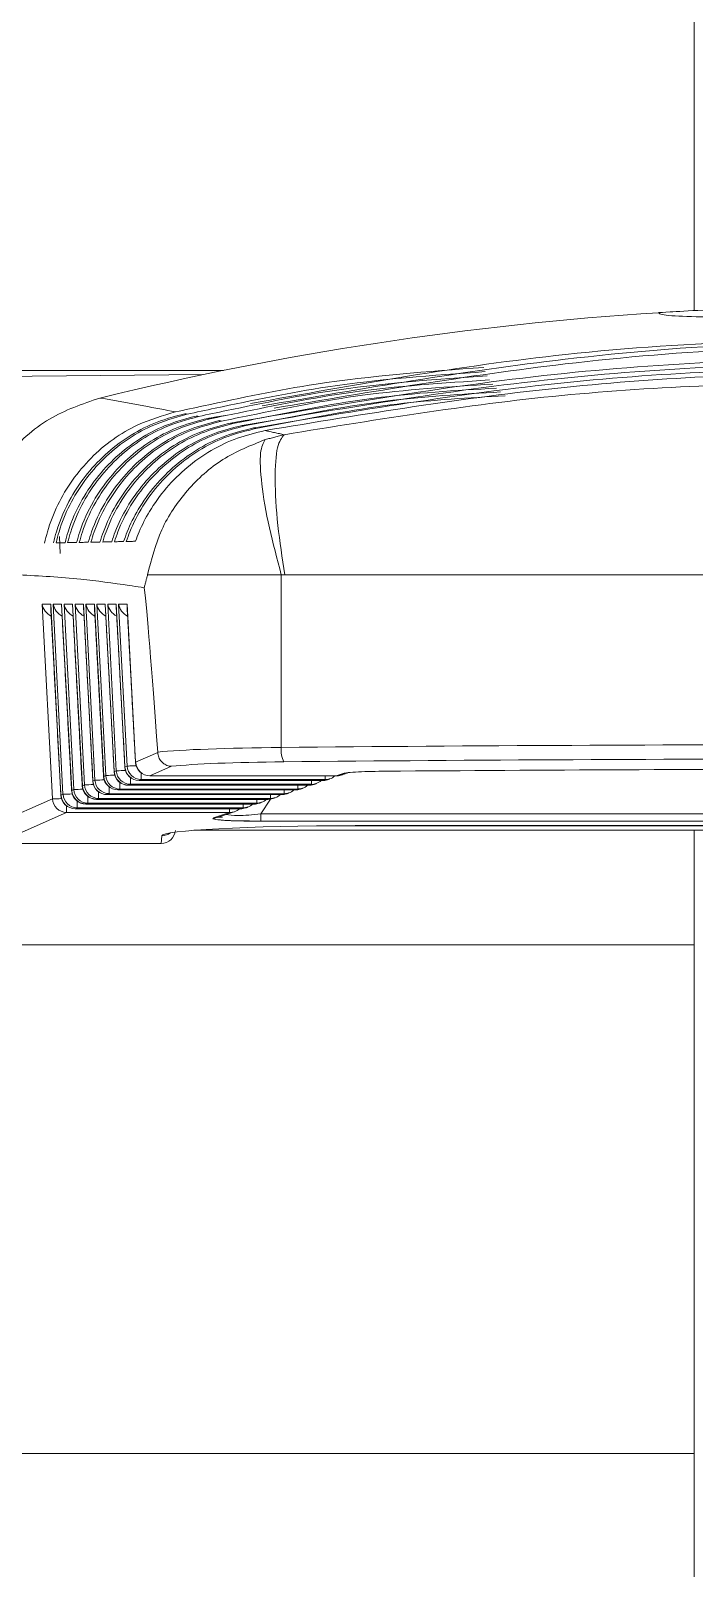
# Model space of a CAD drawing. Extents: x 12.1 to 108.7, y 1 to 80.4.
# Drawn here: x 47.244 to 47.707, y 9.415 to 10.488 of the extents above; entities that cross this region are included whole.
import ezdxf

# ---------------------------------------------------------------- set-up
doc = ezdxf.new("R2010")
doc.units = 0
doc.header["$MEASUREMENT"] = 0
doc.linetypes.add('SLD-Solid', pattern=[0])
doc.layers.add('OBJECT', color=7, linetype='CONTINUOUS')

msp = doc.modelspace()

# ---------------------------------------------------------------- linework, layer by layer
at = {"layer": 'OBJECT', "linetype": 'SLD-Solid', "lineweight": 15}
for p, q in [((47.7068, 10.293), (47.7068, 10.5499)), ((47.6819, 10.2916), (47.6819, 10.2916)), ((45.9265, 10.2358), (47.3638, 10.2483)), ((46.7543, 10.2513), (47.3783, 10.2513)), ((47.2644, 10.1236), (47.2638, 10.1354)), ((47.4186, 10.1086), (47.4186, 9.9881)), ((47.2589, 9.9522), (47.2518, 10.0881)), ((47.2518, 10.0881), (47.2577, 10.0881)), ((47.2577, 10.0881), (47.2649, 9.9549)), ((47.2594, 10.0881), (47.2653, 10.0881)), ((47.2663, 9.9555), (47.2594, 10.0881)), ((47.2653, 10.0881), (47.2724, 9.9581)), ((47.2671, 10.0881), (47.273, 10.0881)), ((47.2738, 9.9587), (47.2671, 10.0881)), ((47.273, 10.0881), (47.2798, 9.9614)), ((47.2747, 10.0881), (47.2806, 10.0881)), ((47.2812, 9.962), (47.2747, 10.0881)), ((47.2806, 10.0881), (47.2872, 9.9647)), ((47.2823, 10.0881), (47.2882, 10.0881)), ((47.2886, 9.9653), (47.2823, 10.0881)), ((47.2882, 10.0881), (47.2947, 9.9679)), ((47.2899, 10.0881), (47.2958, 10.0881)), ((47.2961, 9.9686), (47.2899, 10.0881)), ((47.2958, 10.0881), (47.3021, 9.9712)), ((47.2975, 10.0881), (47.3034, 10.0881)), ((47.3035, 9.9718), (47.2975, 10.0881)), ((47.3034, 10.0881), (47.3095, 9.9745)), ((47.3051, 10.0881), (47.311, 10.0881)), ((47.311, 9.9751), (47.3051, 10.0881)), ((47.311, 10.0881), (47.317, 9.9778)), ((47.317, 9.9778), (47.3324, 9.9846)), ((47.2947, 9.9679), (47.2961, 9.9686)), ((47.302, 9.9712), (47.3021, 9.9712)), ((47.3021, 9.9712), (47.3035, 9.9718)), ((47.3095, 9.9745), (47.311, 9.9751)), ((47.3095, 9.9745), (47.3095, 9.9745)), ((47.317, 9.9778), (47.3169, 9.9777)), ((47.3209, 9.9703), (47.3209, 9.9657)), ((47.3421, 9.975), (47.3269, 9.9683)), ((47.3269, 9.9683), (47.4569, 9.9683)), ((47.3269, 9.9683), (47.3269, 9.9683)), ((47.4492, 9.9657), (47.4492, 9.9683)), ((47.4569, 9.9683), (47.4618, 9.97)), ((47.4569, 9.9683), (47.4569, 9.9683)), ((47.2723, 9.9581), (47.2724, 9.9581)), ((47.2724, 9.9581), (47.2738, 9.9587)), ((47.2797, 9.9614), (47.2798, 9.9614)), ((47.2798, 9.9614), (47.2812, 9.962)), ((47.2872, 9.9647), (47.2886, 9.9653)), ((47.2872, 9.9647), (47.2872, 9.9647)), ((47.2946, 9.9679), (47.2947, 9.9679)), ((47.2985, 9.9605), (47.2985, 9.9558)), ((47.306, 9.9591), (47.3046, 9.9585)), ((47.3046, 9.9585), (47.4284, 9.9585)), ((47.3046, 9.9585), (47.3046, 9.9585)), ((47.306, 9.9637), (47.306, 9.9591)), ((47.4302, 9.9591), (47.306, 9.9591)), ((47.3134, 9.9624), (47.312, 9.9618)), ((47.312, 9.9618), (47.4379, 9.9618)), ((47.312, 9.9618), (47.312, 9.9617)), ((47.3134, 9.967), (47.3134, 9.9624)), ((47.4397, 9.9624), (47.3134, 9.9624)), ((47.3209, 9.9657), (47.3194, 9.965)), ((47.3194, 9.965), (47.4474, 9.965)), ((47.3194, 9.965), (47.3194, 9.965)), ((47.4492, 9.9657), (47.3209, 9.9657)), ((47.4207, 9.9558), (47.4207, 9.9585)), ((47.4284, 9.9585), (47.4302, 9.9591)), ((47.4284, 9.9585), (47.4284, 9.9585)), ((47.4302, 9.9591), (47.4302, 9.9617)), ((47.4379, 9.9618), (47.4397, 9.9624)), ((47.4379, 9.9617), (47.4379, 9.9618)), ((47.4397, 9.9624), (47.4397, 9.965)), ((47.4474, 9.965), (47.4492, 9.9657)), ((47.4474, 9.965), (47.4474, 9.965)), ((47.2098, 9.9306), (47.2589, 9.9522)), ((47.2648, 9.9548), (47.2649, 9.9549)), ((47.2649, 9.9549), (47.2663, 9.9555)), ((47.2688, 9.9474), (47.2688, 9.9427)), ((47.2762, 9.9507), (47.2762, 9.946)), ((47.2837, 9.9493), (47.2823, 9.9487)), ((47.2823, 9.9487), (47.3998, 9.9487)), ((47.2823, 9.9487), (47.2823, 9.9486)), ((47.2837, 9.9539), (47.2837, 9.9493)), ((47.4016, 9.9493), (47.2837, 9.9493)), ((47.2911, 9.9526), (47.2897, 9.9519)), ((47.2897, 9.9519), (47.4094, 9.9519)), ((47.2897, 9.9519), (47.2897, 9.9519)), ((47.2911, 9.9572), (47.2911, 9.9526)), ((47.4112, 9.9526), (47.2911, 9.9526)), ((47.2985, 9.9558), (47.2971, 9.9552)), ((47.2971, 9.9552), (47.4189, 9.9552)), ((47.2971, 9.9552), (47.2971, 9.9552)), ((47.4207, 9.9558), (47.2985, 9.9558)), ((47.3921, 9.946), (47.3921, 9.9486)), ((47.3998, 9.9487), (47.4016, 9.9493)), ((47.3998, 9.9486), (47.3998, 9.9487)), ((47.4016, 9.9493), (47.4016, 9.9519)), ((47.4111, 9.9521), (47.4044, 9.9417)), ((47.4094, 9.9519), (47.4112, 9.9526)), ((47.4094, 9.9519), (47.4094, 9.9519)), ((47.4112, 9.9526), (47.4112, 9.9552)), ((47.4189, 9.9552), (47.4207, 9.9558)), ((47.4189, 9.9552), (47.4189, 9.9552)), ((47.2688, 9.9427), (47.2197, 9.9211)), ((47.3826, 9.9427), (47.2688, 9.9427)), ((47.2762, 9.946), (47.2748, 9.9454)), ((47.2748, 9.9454), (47.3903, 9.9454)), ((47.2748, 9.9454), (47.2748, 9.9454)), ((47.3921, 9.946), (47.2762, 9.946)), ((47.3714, 9.9389), (47.3826, 9.9427)), ((47.3749, 9.9395), (47.3777, 9.9395)), ((47.3826, 9.9454), (47.3826, 9.9427)), ((47.3903, 9.9454), (47.3921, 9.946)), ((47.3903, 9.9454), (47.3903, 9.9454)), ((47.4044, 9.9417), (48.2463, 9.9417)), ((47.4044, 9.9367), (47.4044, 9.9417)), ((48.2463, 9.9367), (47.4044, 9.9367)), ((47.3348, 9.9211), (47.3352, 9.9265)), ((47.4703, 9.9336), (48.1803, 9.9336)), ((47.4703, 9.9336), (47.4703, 9.9335)), ((47.7068, 9.8503), (47.7068, 9.9304)), ((47.3348, 9.9211), (47.2198, 9.9211)), ((47.3348, 9.9211), (47.3348, 9.9211)), ((46.514, 9.8503), (47.7068, 9.8503)), ((47.7068, 9.4953), (47.7068, 9.8503)), ((45.9262, 9.4953), (47.7068, 9.4953)), ((47.7068, 7.1034), (47.7068, 9.4953))]:
    msp.add_line(p, q, dxfattribs=at)
at = {"layer": 'OBJECT', "linetype": 'SLD-Solid', "lineweight": 15, "flags": 128}
for points in [[(47.2961, 9.9686), (47.2965, 9.9686), (47.2972, 9.9686), (47.2981, 9.9686), (47.2994, 9.9687), (47.3008, 9.9687), (47.3025, 9.9688), (47.3024, 9.9688)], [(47.3035, 9.9718), (47.3039, 9.9718), (47.3046, 9.9719), (47.3056, 9.9719), (47.3068, 9.972), (47.3083, 9.972), (47.3099, 9.9721), (47.3099, 9.9721)], [(47.311, 9.9751), (47.3113, 9.9751), (47.312, 9.9751), (47.313, 9.9752), (47.3143, 9.9752), (47.3157, 9.9753), (47.3173, 9.9754), (47.3173, 9.9754)], [(47.2886, 9.9653), (47.289, 9.9653), (47.2897, 9.9653), (47.2907, 9.9654), (47.2919, 9.9654), (47.2934, 9.9655), (47.295, 9.9655), (47.295, 9.9655)]]:
    msp.add_lwpolyline(points, dxfattribs=at)
at = {"layer": 'OBJECT', "linetype": 'SLD-Solid', "lineweight": 15}
for centre, radius, start, end in [((47.8253, 8.0461), 2.25, 93.6537, 103.7101), ((47.4356, 9.986), 0.0171, 172.976, 207.5437), ((47.3061, 9.9691), 0.01, 183.2338, 269.4221), ((47.312, 9.9717), 0.01, 183.0837, 270), ((47.3121, 9.9718), 0.01, 183.2338, 269.4221), ((47.3135, 9.9724), 0.01, 183.2338, 269.4221), ((47.3194, 9.975), 0.01, 183.0837, 270), ((47.3195, 9.9751), 0.01, 183.2338, 269.4221), ((47.321, 9.9757), 0.01, 183.2338, 269.4221), ((47.3269, 9.9783), 0.01, 183.0837, 270), ((47.327, 9.9783), 0.01, 183.2338, 269.4221), ((47.4492, 9.9756), 0.01, 288.9828, 312.6211), ((47.4569, 9.9783), 0.01, 270, 288.9828), ((47.457, 9.978), 0.00975, 269.5273, 288.9784), ((47.4619, 9.9797), 0.00975, 269.5273, 288.9784), ((47.2823, 9.9586), 0.01, 183.0837, 270), ((47.2824, 9.9587), 0.01, 183.2338, 269.4221), ((47.2654, 10.242), 0.2834, 271.6793, 272.9716), ((47.2838, 9.9593), 0.01, 183.2338, 269.4221), ((47.2897, 9.9619), 0.01, 183.0837, 270), ((47.2898, 9.962), 0.01, 183.2338, 269.4221), ((47.2729, 10.245), 0.2831, 271.6791, 272.9707), ((47.2912, 9.9626), 0.01, 183.2338, 269.4221), ((47.2971, 9.9652), 0.01, 183.0837, 270), ((47.2972, 9.9652), 0.01, 183.2338, 269.4221), ((47.2986, 9.9659), 0.01, 183.2338, 269.4221), ((47.3046, 9.9685), 0.01, 183.0837, 270), ((47.3047, 9.9685), 0.01, 183.2338, 269.4221), ((47.4207, 9.9658), 0.01, 288.9828, 312.6976), ((47.4284, 9.9685), 0.01, 270, 288.9828), ((47.4285, 9.9682), 0.00975, 269.5273, 288.9784), ((47.4303, 9.9689), 0.00975, 269.5273, 288.9784), ((47.4302, 9.9691), 0.01, 288.9828, 312.6721), ((47.4379, 9.9717), 0.01, 270, 288.9828), ((47.438, 9.9715), 0.00975, 269.5273, 288.9784), ((47.4398, 9.9721), 0.00975, 269.5273, 288.9784), ((47.4397, 9.9724), 0.01, 288.9828, 312.6466), ((47.4474, 9.975), 0.01, 270, 288.9828), ((47.4475, 9.9748), 0.00975, 269.5273, 288.9784), ((47.4493, 9.9754), 0.00975, 269.5273, 288.9784), ((47.253, 10.1752), 0.2231, 271.5039, 273.1491), ((47.2689, 9.9528), 0.01, 183.2338, 269.4221), ((47.2748, 9.9554), 0.01, 183.0837, 270), ((47.2749, 9.9554), 0.01, 183.2338, 269.4221), ((47.258, 10.2389), 0.2836, 271.6796, 272.9724), ((47.2763, 9.956), 0.01, 183.2338, 269.4221), ((47.3921, 9.956), 0.01, 288.9828, 312.774), ((47.3998, 9.9586), 0.01, 270, 288.9828), ((47.3999, 9.9584), 0.00975, 269.5273, 288.9784), ((47.4017, 9.959), 0.00975, 269.5273, 288.9784), ((47.4016, 9.9593), 0.01, 288.9828, 312.7486), ((47.4094, 9.9619), 0.01, 270, 288.9828), ((47.4094, 9.9617), 0.00975, 269.5273, 288.9784), ((47.4112, 9.9623), 0.00975, 269.5273, 288.9784), ((47.4112, 9.9625), 0.01, 288.9828, 312.7231), ((47.4189, 9.9652), 0.01, 270, 288.9828), ((47.419, 9.965), 0.00975, 269.5273, 288.9784), ((47.4208, 9.9656), 0.00975, 269.5273, 288.9784), ((47.3714, 9.9486), 0.00975, 269.5273, 288.9784), ((47.3827, 9.9525), 0.00975, 269.5273, 288.9784), ((47.3826, 9.9527), 0.01, 288.9828, 312.7995), ((47.3903, 9.9554), 0.01, 270, 288.9828), ((47.3904, 9.9551), 0.00975, 269.5273, 288.9784), ((47.3922, 9.9558), 0.00975, 269.5273, 288.9784), ((47.3348, 9.9311), 0.01, 270, 355), ((47.3352, 9.9365), 0.01, 269.9798, 307.6308)]:
    msp.add_arc(centre, radius, start, end, dxfattribs=at)
for centre, major_axis, ratio, start_param, end_param in [((47.4403, 7.8189), (-0.1191, 2.2897), 0.00637, 5.952606, 6.193719), ((47.2617, 10.0886), (0.0077, -0.00731), 0.885668, 4.014175, 5.041934), ((47.2694, 10.0886), (0.0077, -0.00731), 0.885668, 4.014175, 5.041934), ((47.277, 10.0886), (0.0077, -0.00731), 0.885668, 4.014175, 5.041934), ((47.2846, 10.0886), (0.0077, -0.00731), 0.885668, 4.014175, 5.041934), ((47.2922, 10.0886), (0.0077, -0.00731), 0.885668, 4.014175, 5.041934), ((47.2998, 10.0886), (0.0077, -0.00731), 0.885668, 4.014175, 5.041934), ((47.3074, 10.0886), (0.0077, -0.00731), 0.885668, 4.014175, 5.041934), ((47.315, 10.0886), (0.0077, -0.00731), 0.885668, 4.014175, 5.041934), ((47.8253, 9.8718), (2.25, 0), 0.052568, 1.389042, 1.75255), ((47.4403, 9.9824), (0.12, 0), 0.048402, 1.75255, 2.689171), ((47.8253, 9.8618), (2.24, 0), 0.052802, 1.389042, 1.75255), ((47.4403, 9.9724), (0.11, 0), 0.052802, 1.75255, 2.674084), ((47.8253, 9.8583), (2.1693, 0), 0.052827, 1.416282, 1.725311), ((47.4191, 9.9393), (0.0482, 0.0008), 0.049658, 2.990559, 4.402085), ((47.4191, 9.9492), (0.04, 0.0068), 0.131783, 3.3769, 3.829134), ((47.4191, 9.9492), (0.04, 0.0068), 0.131783, 3.829134, 4.314063), ((47.4707, 9.9264), (0.1355, 0), 0.052561, 1.573802, 3.137003)]:
    msp.add_ellipse(centre, major_axis=major_axis, ratio=ratio, start_param=start_param, end_param=end_param, dxfattribs=at)
for points, knots in [([(47.6819, 10.2916), (47.6835, 10.2917), (47.6867, 10.2919), (47.7112, 10.2933), (47.7372, 10.2945), (47.7533, 10.295), (47.7556, 10.2951)], [0, 0, 0, 0, 0.315568, 0.631102, 0.947588, 1, 1, 1, 1]), ([(47.9687, 10.2916), (47.9672, 10.2908), (47.9641, 10.2894), (47.9397, 10.2885), (47.9037, 10.2884), (47.8585, 10.2886), (47.8095, 10.2887), (47.7621, 10.2885), (47.7219, 10.2884), (47.6936, 10.289), (47.6828, 10.2902), (47.6821, 10.2913), (47.6819, 10.2916)], [0, 0, 0, 0, 0.106547, 0.213092, 0.319763, 0.426916, 0.534499, 0.642267, 0.74996, 0.857311, 0.964156, 1, 1, 1, 1]), ([(48.2994, 10.221), (48.2929, 10.2224), (48.2603, 10.2294), (48.1224, 10.2556), (47.9007, 10.2766), (47.6303, 10.27), (47.4702, 10.2413), (47.3971, 10.2281)], [0, 0, 0, 0, 0.022015, 0.110089, 0.463247, 0.755017, 1, 1, 1, 1]), ([(47.9869, 10.2576), (47.9492, 10.2618), (47.8263, 10.2755), (47.6303, 10.2653), (47.4757, 10.2386), (47.4054, 10.2265)], [0, 0, 0, 0, 0.194471, 0.634142, 1, 1, 1, 1]), ([(47.9777, 10.255), (47.9403, 10.2591), (47.8204, 10.272), (47.6305, 10.2617), (47.4812, 10.2363), (47.4137, 10.2249)], [0, 0, 0, 0, 0.198589, 0.637924, 1, 1, 1, 1]), ([(48.2674, 10.2145), (48.2608, 10.2158), (48.2281, 10.2224), (48.0899, 10.2466), (47.8786, 10.2639), (47.6149, 10.2543), (47.4608, 10.2278), (47.3833, 10.2145)], [0, 0, 0, 0, 0.022484, 0.112433, 0.473117, 0.735079, 1, 1, 1, 1]), ([(47.3449, 10.2223), (47.3514, 10.2237), (47.384, 10.2308), (47.455, 10.2456), (47.5208, 10.2505), (47.5599, 10.2534)], [0, 0, 0, 0, 0.091948, 0.459795, 1, 1, 1, 1]), ([(47.3529, 10.2207), (47.3594, 10.2221), (47.392, 10.229), (47.4607, 10.2433), (47.5241, 10.2478), (47.5608, 10.2504)], [0, 0, 0, 0, 0.095111, 0.475612, 1, 1, 1, 1]), ([(47.3609, 10.2191), (47.3674, 10.2205), (47.4, 10.2273), (47.4666, 10.2409), (47.5277, 10.2451), (47.5622, 10.2475)], [0, 0, 0, 0, 0.098265, 0.491386, 1, 1, 1, 1]), ([(48.2593, 10.2128), (48.2528, 10.2141), (48.2201, 10.2206), (48.0818, 10.2443), (47.8731, 10.2606), (47.6149, 10.2507), (47.4661, 10.2255), (47.3913, 10.2128)], [0, 0, 0, 0, 0.022904, 0.114532, 0.481954, 0.739618, 1, 1, 1, 1]), ([(48.2513, 10.2111), (48.2448, 10.2124), (48.2121, 10.2187), (48.0737, 10.242), (47.8676, 10.2573), (47.6149, 10.2471), (47.4714, 10.2231), (47.3993, 10.2111)], [0, 0, 0, 0, 0.023339, 0.11671, 0.491124, 0.744318, 1, 1, 1, 1]), ([(48.2433, 10.2093), (48.2368, 10.2106), (48.204, 10.2168), (48.0656, 10.2396), (47.8621, 10.2541), (47.6149, 10.2435), (47.4767, 10.2208), (47.4073, 10.2093)], [0, 0, 0, 0, 0.0237916, 0.1189725, 0.500646, 0.7491884, 1, 1, 1, 1]), ([(47.3689, 10.2175), (47.3754, 10.2188), (47.4081, 10.2256), (47.4726, 10.2386), (47.5316, 10.2425), (47.564, 10.2446)], [0, 0, 0, 0, 0.101412, 0.50712, 1, 1, 1, 1]), ([(47.3769, 10.2158), (47.3834, 10.2172), (47.4161, 10.2238), (47.4788, 10.2363), (47.5358, 10.2398), (47.5662, 10.2417)], [0, 0, 0, 0, 0.10455, 0.522813, 1, 1, 1, 1]), ([(47.3849, 10.2142), (47.3915, 10.2155), (47.4242, 10.222), (47.485, 10.234), (47.5402, 10.2372), (47.5688, 10.2389)], [0, 0, 0, 0, 0.10768, 0.538467, 1, 1, 1, 1]), ([(47.4206, 10.2064), (47.4872, 10.2173), (47.6212, 10.2391), (47.7569, 10.2423), (47.8253, 10.2439)], [0, 0, 0, 0, 0.496376, 1, 1, 1, 1]), ([(47.2003, 10.1158), (47.2017, 10.1293), (47.2044, 10.1562), (47.2252, 10.1919), (47.2549, 10.2193), (47.2798, 10.2278), (47.2919, 10.232)], [0, 0, 0, 0, 0.253584, 0.507165, 0.760847, 1, 1, 1, 1]), ([(47.2921, 10.232), (47.3023, 10.2302), (47.3199, 10.2271), (47.3375, 10.2237), (47.3449, 10.2223)], [0, 0, 0, 0, 0.581449, 1, 1, 1, 1]), ([(47.3929, 10.2125), (47.3995, 10.2137), (47.4322, 10.2201), (47.4914, 10.2316), (47.5448, 10.2347), (47.5717, 10.2362)], [0, 0, 0, 0, 0.110803, 0.554083, 1, 1, 1, 1]), ([(47.4009, 10.2107), (47.4075, 10.212), (47.4402, 10.2183), (47.4978, 10.2293), (47.5497, 10.2321), (47.5748, 10.2335)], [0, 0, 0, 0, 0.113918, 0.569662, 1, 1, 1, 1]), ([(47.2535, 10.1307), (47.2541, 10.1334), (47.2563, 10.1425), (47.2646, 10.1639), (47.2843, 10.1915), (47.3141, 10.2133), (47.3359, 10.2197), (47.3449, 10.2223)], [0, 0, 0, 0, 0.059775, 0.207161, 0.501412, 0.795934, 1, 1, 1, 1]), ([(47.3513, 10.221), (47.3448, 10.2193), (47.3253, 10.214), (47.296, 10.1956), (47.2731, 10.1675), (47.2631, 10.1445), (47.2603, 10.1335), (47.2597, 10.1309)], [0, 0, 0, 0, 0.1485033, 0.4485957, 0.7482556, 0.9404445, 1, 1, 1, 1]), ([(47.2615, 10.1309), (47.2621, 10.1335), (47.2645, 10.1426), (47.273, 10.1637), (47.2932, 10.1911), (47.323, 10.2121), (47.3444, 10.2183), (47.3529, 10.2207)], [0, 0, 0, 0, 0.059495, 0.208459, 0.505892, 0.803608, 1, 1, 1, 1]), ([(47.3593, 10.2194), (47.3528, 10.2177), (47.3332, 10.2125), (47.3039, 10.1942), (47.2812, 10.1665), (47.2712, 10.144), (47.2684, 10.1336), (47.2677, 10.131)], [0, 0, 0, 0, 0.150136, 0.453531, 0.756488, 0.940721, 1, 1, 1, 1]), ([(47.2695, 10.1311), (47.2702, 10.1336), (47.2727, 10.1426), (47.2815, 10.1636), (47.3021, 10.1907), (47.3318, 10.211), (47.3528, 10.2169), (47.3609, 10.2191)], [0, 0, 0, 0, 0.059218, 0.209832, 0.510595, 0.811653, 1, 1, 1, 1]), ([(47.3673, 10.2178), (47.3608, 10.2161), (47.3412, 10.2109), (47.3118, 10.1928), (47.2893, 10.1655), (47.2794, 10.1436), (47.2765, 10.1337), (47.2758, 10.1312)], [0, 0, 0, 0, 0.151845, 0.458695, 0.765103, 0.940995, 1, 1, 1, 1]), ([(47.2776, 10.1312), (47.2784, 10.1337), (47.2809, 10.1426), (47.2901, 10.1635), (47.311, 10.1902), (47.3407, 10.2098), (47.3613, 10.2154), (47.3689, 10.2175)], [0, 0, 0, 0, 0.058943, 0.211285, 0.515535, 0.820092, 1, 1, 1, 1]), ([(47.3753, 10.2162), (47.3688, 10.2145), (47.3492, 10.2094), (47.3197, 10.1913), (47.2975, 10.1645), (47.2876, 10.1432), (47.2847, 10.1338), (47.2839, 10.1313)], [0, 0, 0, 0, 0.153635, 0.464106, 0.774128, 0.941266, 1, 1, 1, 1]), ([(47.2858, 10.1314), (47.2865, 10.1338), (47.2892, 10.1426), (47.2987, 10.1633), (47.32, 10.1898), (47.3496, 10.2086), (47.3697, 10.2139), (47.3769, 10.2158)], [0, 0, 0, 0, 0.058671, 0.212823, 0.520728, 0.828954, 1, 1, 1, 1]), ([(47.3833, 10.2145), (47.3768, 10.2128), (47.3572, 10.2078), (47.3277, 10.1898), (47.3056, 10.1635), (47.2957, 10.1427), (47.2929, 10.1339), (47.2921, 10.1315)], [0, 0, 0, 0, 0.1555113, 0.4697786, 0.7835914, 0.9415338, 1, 1, 1, 1]), ([(47.294, 10.1315), (47.2947, 10.1339), (47.2976, 10.1427), (47.3073, 10.1631), (47.3291, 10.1893), (47.3585, 10.2073), (47.3782, 10.2124), (47.3849, 10.2142)], [0, 0, 0, 0, 0.058402, 0.2144518, 0.5261928, 0.8382684, 1, 1, 1, 1]), ([(47.3913, 10.2128), (47.3848, 10.2112), (47.3652, 10.2062), (47.3356, 10.1883), (47.3138, 10.1624), (47.3039, 10.1423), (47.3011, 10.134), (47.3003, 10.1316)], [0, 0, 0, 0, 0.157481, 0.475733, 0.793524, 0.941799, 1, 1, 1, 1]), ([(47.3022, 10.1317), (47.303, 10.134), (47.3059, 10.1427), (47.316, 10.163), (47.3382, 10.1887), (47.3674, 10.2061), (47.3867, 10.2109), (47.3929, 10.2125)], [0, 0, 0, 0, 0.058136, 0.216179, 0.531949, 0.848067, 1, 1, 1, 1]), ([(47.3993, 10.2111), (47.3928, 10.2095), (47.3732, 10.2046), (47.3435, 10.1868), (47.3219, 10.1613), (47.3122, 10.1418), (47.3094, 10.1341), (47.3086, 10.1318)], [0, 0, 0, 0, 0.159551, 0.48199, 0.803962, 0.942061, 1, 1, 1, 1]), ([(47.3104, 10.1318), (47.3113, 10.1341), (47.3144, 10.1427), (47.3247, 10.1628), (47.3473, 10.1882), (47.3764, 10.2048), (47.3952, 10.2093), (47.4009, 10.2107)], [0, 0, 0, 0, 0.0578733, 0.218011, 0.5380178, 0.8583878, 1, 1, 1, 1]), ([(47.4073, 10.2093), (47.4008, 10.2077), (47.3812, 10.2029), (47.3515, 10.1853), (47.3301, 10.1603), (47.3204, 10.1414), (47.3177, 10.1342), (47.3169, 10.132)], [0, 0, 0, 0, 0.161729, 0.488573, 0.814943, 0.942319, 1, 1, 1, 1]), ([(47.4211, 10.1086), (47.4193, 10.1204), (47.4156, 10.1447), (47.4138, 10.1765), (47.4153, 10.1996), (47.4189, 10.2042), (47.4206, 10.2064)], [0, 0, 0, 0, 0.2411698, 0.5, 0.7588302, 1, 1, 1, 1]), ([(47.4186, 10.1086), (47.4157, 10.1198), (47.4095, 10.1428), (47.4044, 10.1732), (47.4033, 10.1956), (47.4061, 10.2006), (47.4075, 10.203)], [0, 0, 0, 0, 0.2415614, 0.5, 0.7584386, 1, 1, 1, 1]), ([(47.2677, 10.131), (47.2669, 10.131), (47.2648, 10.131), (47.2627, 10.1309), (47.2615, 10.1309)], [0, 0, 0, 0, 0.412528, 1, 1, 1, 1]), ([(47.2758, 10.1312), (47.275, 10.1312), (47.2729, 10.1311), (47.2708, 10.1311), (47.2695, 10.1311)], [0, 0, 0, 0, 0.412497, 1, 1, 1, 1]), ([(47.2839, 10.1313), (47.2831, 10.1313), (47.281, 10.1313), (47.2789, 10.1312), (47.2776, 10.1312)], [0, 0, 0, 0, 0.412464, 1, 1, 1, 1]), ([(47.2921, 10.1315), (47.2912, 10.1315), (47.2891, 10.1314), (47.287, 10.1314), (47.2858, 10.1314)], [0, 0, 0, 0, 0.41243, 1, 1, 1, 1]), ([(47.3003, 10.1316), (47.2994, 10.1316), (47.2973, 10.1316), (47.2952, 10.1315), (47.294, 10.1315)], [0, 0, 0, 0, 0.412394, 1, 1, 1, 1]), ([(47.3086, 10.1318), (47.3077, 10.1318), (47.3056, 10.1318), (47.3034, 10.1317), (47.3022, 10.1317)], [0, 0, 0, 0, 0.4123561, 1, 1, 1, 1]), ([(47.3169, 10.132), (47.316, 10.132), (47.3138, 10.1319), (47.3117, 10.1319), (47.3104, 10.1318)], [0, 0, 0, 0, 0.412316, 1, 1, 1, 1]), ([(47.323, 10.0996), (47.3223, 10.0997), (47.3188, 10.1002), (47.304, 10.1024), (47.2756, 10.1064), (47.2501, 10.1078), (47.2358, 10.1086)], [0, 0, 0, 0, 0.024148, 0.120739, 0.507103, 1, 1, 1, 1]), ([(47.3324, 9.9846), (47.3326, 9.9834), (47.3329, 9.9812), (47.3347, 9.9783), (47.3373, 9.9762), (47.3398, 9.9752), (47.3415, 9.975), (47.3421, 9.975), (47.3421, 9.975)], [0, 0, 0, 0, 0.219281, 0.438507, 0.659241, 0.882986, 0.98583, 1, 1, 1, 1]), ([(47.4618, 9.97), (47.4627, 9.9702), (47.4646, 9.9706), (47.472, 9.9711), (47.4813, 9.9714), (47.4882, 9.9715), (47.4915, 9.9715)], [0, 0, 0, 0, 0.261879, 0.524407, 0.77642, 1, 1, 1, 1]), ([(47.3761, 9.9375), (47.377, 9.9374), (47.3801, 9.9371), (47.3895, 9.9368), (47.3986, 9.9367), (47.4038, 9.9367), (47.4044, 9.9367)], [0, 0, 0, 0, 0.168658, 0.528917, 0.947395, 1, 1, 1, 1])]:
    msp.add_open_spline(points, degree=3, knots=knots, dxfattribs=at)
for points, degree in [([(47.2919, 10.232), (47.2921, 10.232)], 1), ([(47.3513, 10.221), (47.3529, 10.2207)], 1), ([(47.3593, 10.2194), (47.3609, 10.2191)], 1), ([(47.3796, 10.2197), (47.3673, 10.2178)], 1), ([(47.3673, 10.2178), (47.3689, 10.2175)], 1), ([(47.3753, 10.2162), (47.3769, 10.2158)], 1), ([(47.3833, 10.2145), (47.3849, 10.2142)], 1), ([(47.3913, 10.2128), (47.3929, 10.2125)], 1), ([(47.3993, 10.2111), (47.4009, 10.2107)], 1), ([(47.4073, 10.2093), (47.4206, 10.2064)], 1), ([(47.4075, 10.203), (47.4206, 10.2064)], 1), ([(47.3253, 10.1086), (47.328, 10.1193), (47.3335, 10.1407), (47.3522, 10.1683), (47.3769, 10.1907), (47.3973, 10.1989), (47.4075, 10.203)], 3), ([(47.3253, 10.1086), (47.323, 10.0996)], 1), ([(47.4186, 10.1086), (47.408, 10.1086), (47.3866, 10.1086), (47.3593, 10.1086), (47.3373, 10.1086), (47.3293, 10.1086), (47.3253, 10.1086)], 3), ([(47.4211, 10.1086), (47.4186, 10.1086)], 1), ([(47.8253, 10.1086), (47.7575, 10.1086), (47.6219, 10.1086), (47.488, 10.1086), (47.4211, 10.1086)], 3), ([(47.2577, 10.0869), (47.2648, 9.9548)], 1), ([(47.2653, 10.0869), (47.2723, 9.9581)], 1), ([(47.273, 10.0869), (47.2797, 9.9614)], 1), ([(47.2806, 10.0869), (47.2872, 9.9647)], 1), ([(47.2882, 10.0869), (47.2946, 9.9679)], 1), ([(47.2958, 10.0869), (47.302, 9.9712)], 1), ([(47.3034, 10.0869), (47.3095, 9.9745)], 1), ([(47.311, 10.0869), (47.3169, 9.9777)], 1), ([(47.3324, 9.9846), (47.3324, 9.9849)], 1), ([(47.3269, 9.9683), (47.4569, 9.9683)], 1), ([(47.4602, 9.9688), (47.465, 9.9705)], 1), ([(47.3046, 9.9585), (47.4284, 9.9585)], 1), ([(47.312, 9.9617), (47.4379, 9.9617)], 1), ([(47.3194, 9.965), (47.4474, 9.965)], 1), ([(47.4316, 9.959), (47.4335, 9.9596)], 1), ([(47.4412, 9.9623), (47.443, 9.9629)], 1), ([(47.4507, 9.9656), (47.4525, 9.9662)], 1), ([(47.2823, 9.9486), (47.3998, 9.9486)], 1), ([(47.2897, 9.9519), (47.4094, 9.9519)], 1), ([(47.2971, 9.9552), (47.4189, 9.9552)], 1), ([(47.4031, 9.9492), (47.4049, 9.9498)], 1), ([(47.4126, 9.9525), (47.4144, 9.9531)], 1), ([(47.4221, 9.9557), (47.4239, 9.9564)], 1), ([(47.2748, 9.9454), (47.3903, 9.9454)], 1), ([(47.3746, 9.9394), (47.3858, 9.9433)], 1), ([(47.3936, 9.9459), (47.3954, 9.9465)], 1), ([(47.3576, 9.9304), (48.293, 9.9304)], 1), ([(47.4703, 9.9335), (48.1803, 9.9335)], 1)]:
    msp.add_open_spline(points, degree=degree, dxfattribs=at)

doc.saveas('drawing.dxf')
